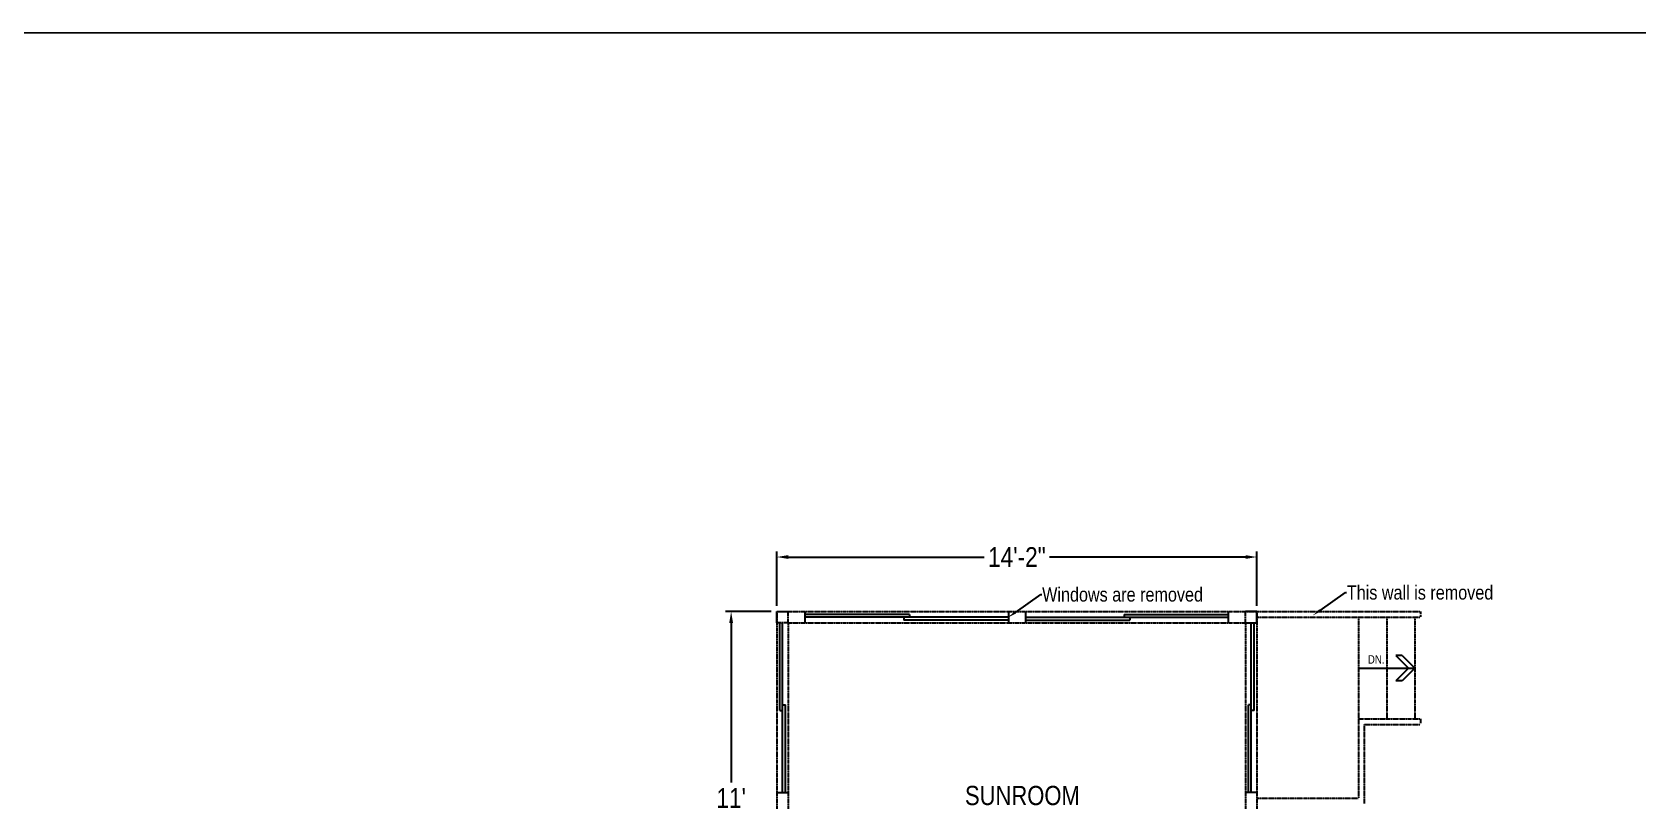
# Model space of a CAD drawing. Header units: inches. Extents: x -1842 to 12195, y -2228 to 2193.
# Drawn here: x 2752 to 3321, y 1223 to 1495 of the extents above; entities that cross this region are included whole.
import ezdxf
from ezdxf import colors
from ezdxf.entities.mleader import LeaderData, LeaderLine
from ezdxf.math import Vec2, Vec3

# ---------------------------------------------------------------- set-up
doc = ezdxf.new("R2010")
doc.units = ezdxf.units.IN
doc.header["$LTSCALE"] = 6
doc.header["$MEASUREMENT"] = 0
for name, pattern in [('CENTER', [0.4, 0.25, -0.05, 0.05, -0.05]), ('DASHED2', [0.375, 0.25, -0.125]), ('HIDDEN', [0.375, 0.25, -0.125]), ('HIDDEN2', [0.1875, 0.125, -0.0625])]:
    doc.linetypes.add(name, pattern=pattern)
for name, color, linetype in [('ARWALL', 7, 'HIDDEN'), ('Title Block', 7, 'Continuous'), ('TXT', 4, 'Continuous')]:
    doc.layers.add(name, color=color, linetype=linetype)
doc.styles.get("Standard").update_dxf_attribs({"font": 'ARIALN.TTF'})
doc.dimstyles.get("Standard").update_dxf_attribs({"dimtxt": 7, "dimasz": 4, "dimexe": 2, "dimexo": 2, "dimgap": 2, "dimtad": 0, "dimtih": 1, "dimtoh": 1, "dimdec": 0, "dimzin": 0, "dimdsep": 46, "dimlunit": 4, "dimtxsty": 'Standard', "dimcen": 0.09, "dimclrd": 3, "dimclre": 3, "dimclrt": 3, "dimadec": 0, "dimazin": 0, "dimtfac": 1, "dimtdec": 0, "dimtofl": 0, "dimtmove": 0, "dimatfit": 3, "dimfxl": 1, "dimtolj": 1, "dimtzin": 0, "dimarcsym": 0})

# ---------------------------------------------------------------- blocks, each defined once
blk = doc.blocks.new('*D41')
at = {"layer": 'Defpoints', "color": 0, "transparency": 16777216}
for p in [(3186.09, 1309.1), (3016.09, 1289.8), (3186.09, 1289.8)]:
    blk.add_point(p, dxfattribs=at)
at = {"layer": 'Title Block', "color": 3, "lineweight": -2, "transparency": 16777216}
for p, q in [((3016.09, 1291.8), (3016.09, 1311.1)), ((3020.09, 1309.1), (3089.49, 1309.1)), ((3182.09, 1309.1), (3112.68, 1309.1)), ((3186.09, 1291.8), (3186.09, 1311.1))]:
    blk.add_line(p, q, dxfattribs=at)
at = {"layer": 'Title Block', "color": 3, "transparency": 16777216}
for points in [[(3020.09, 1309.76), (3020.09, 1308.43), (3016.09, 1309.1)], [(3182.09, 1309.76), (3182.09, 1308.43), (3186.09, 1309.1)]]:
    blk.add_solid(points, dxfattribs=at)
at = {"layer": 'Title Block', "color": 3, "transparency": 16777216, "insert": (3101.09, 1309.1), "char_height": 7, "attachment_point": 5}
blk.add_mtext('\\A1;14\'-2"', dxfattribs=at)
blk = doc.blocks.new('*D42')
at = {"layer": 'Defpoints', "color": 0, "transparency": 16777216}
for p in [(3016.09, 1289.8), (2999.89, 1157.8), (3016.09, 1157.8)]:
    blk.add_point(p, dxfattribs=at)
at = {"layer": 'Title Block', "color": 3, "lineweight": -2, "transparency": 16777216}
for p, q in [((3014.09, 1289.8), (2997.89, 1289.8)), ((2999.89, 1285.8), (2999.89, 1229.31)), ((2999.89, 1161.8), (2999.89, 1218.28)), ((3014.09, 1157.8), (2997.89, 1157.8))]:
    blk.add_line(p, q, dxfattribs=at)
at = {"layer": 'Title Block', "color": 3, "transparency": 16777216}
for points in [[(2999.22, 1285.8), (3000.55, 1285.8), (2999.89, 1289.8)], [(2999.22, 1161.8), (3000.55, 1161.8), (2999.89, 1157.8)]]:
    blk.add_solid(points, dxfattribs=at)
at = {"layer": 'Title Block', "color": 3, "transparency": 16777216, "insert": (2999.89, 1223.8), "char_height": 7, "attachment_point": 5}
blk.add_mtext("\\A1;11'", dxfattribs=at)

msp = doc.modelspace()

# ---------------------------------------------------------------- linework, layer by layer
msp.add_lwpolyline([(1998.8759753, 1494.6223555, 0.5, 0.5, 0), (3493.93521, 1494.6223555, 0, 0, 0), (3493.93521, 368.173134, 0.5, 0.5, 0), (1998.8759753, 368.173134, 0.5, 0.5, 0)], format="xyseb")
at = {"layer": 'ARWALL', "color": 1, "ltscale": 0.05}
for p, q in [((3016.0850469, 1289.796174), (3016.0850469, 1157.796174)), ((3016.0850469, 1289.796174), (3186.0850469, 1289.796174)), ((3020.0850469, 1285.796174), (3020.0850469, 1157.796174)), ((3020.0850469, 1285.796174), (3182.0850469, 1285.796174)), ((3182.0850469, 1285.796174), (3182.0850469, 1157.796174)), ((3186.0850469, 1289.796174), (3186.0850469, 1157.796174)), ((3186.0850469, 1289.796174), (3244.0850469, 1289.796174)), ((3186.0850469, 1287.796174), (3244.0850469, 1287.796174)), ((3222.0850469, 1287.796174), (3222.0850469, 1223.796174)), ((3232.0850469, 1287.796174), (3232.0850469, 1251.796174)), ((3242.0850469, 1287.796174), (3242.0850469, 1251.796174)), ((3222.0850469, 1251.796174), (3244.0850469, 1251.796174)), ((3224.0850469, 1249.796174), (3224.0850469, 1221.796174)), ((3224.0850469, 1249.796174), (3244.0850469, 1249.796174)), ((3186.0850469, 1223.796174), (3222.0850469, 1223.796174))]:
    msp.add_line(p, q, dxfattribs=at)
at = {"layer": 'ARWALL', "color": 1, "linetype": 'HIDDEN2'}
msp.add_line((3244.0850469, 1289.796174), (3244.0850469, 1287.796174), dxfattribs=at)
at = {"layer": 'Title Block'}
for p, q in [((3016.0850469, 1285.796174), (3016.0850469, 1289.796174)), ((3016.0850469, 1289.796174), (3020.0850469, 1289.796174)), ((3026.0850469, 1285.796174), (3026.0850469, 1289.796174)), ((3026.0850469, 1285.796174), (3026.0850469, 1289.796174)), ((3098.0850469, 1289.796174), (3098.0850469, 1285.796174)), ((3104.0850469, 1289.796174), (3104.0850469, 1285.796174)), ((3104.0850469, 1289.796174), (3104.0850469, 1285.796174)), ((3176.0850469, 1285.796174), (3176.0850469, 1289.796174)), ((3176.0850469, 1285.796174), (3176.0850469, 1289.796174)), ((3186.0850469, 1289.796174), (3182.0850469, 1289.796174)), ((3182.0850469, 1285.796174), (3186.0850469, 1285.796174)), ((3186.0850469, 1285.796174), (3186.0850469, 1289.796174)), ((3016.0850469, 1225.796174), (3020.0850469, 1225.796174)), ((3186.0850469, 1225.796174), (3182.0850469, 1225.796174))]:
    msp.add_line(p, q, dxfattribs=at)
at = {"layer": 'Title Block', "color": 1, "linetype": 'CENTER'}
for p, q in [((3020.0850469, 1285.796174), (3016.0850469, 1285.796174)), ((3020.0850469, 1285.796174), (3020.0850469, 1289.796174)), ((3182.0850469, 1285.796174), (3182.0850469, 1289.796174)), ((3182.0850469, 1285.796174), (3186.0850469, 1285.796174))]:
    msp.add_line(p, q, dxfattribs=at)
at = {"layer": 'Title Block', "color": 1, "linetype": 'DASHED2'}
msp.add_line((3244.0850469, 1251.796174), (3244.0850469, 1249.796174), dxfattribs=at)
at = {"layer": 'TXT'}
for p, q in [((3017.0850469, 1254.796174), (3017.0850469, 1285.796174)), ((3018.0850469, 1225.796174), (3018.0850469, 1285.796174)), ((3063.0850469, 1288.796174), (3026.0850469, 1288.796174)), ((3098.0850469, 1287.796174), (3026.0850469, 1287.796174)), ((3061.0850469, 1287.796174), (3061.0850469, 1286.796174)), ((3098.0850469, 1286.796174), (3061.0850469, 1286.796174)), ((3063.0850469, 1288.796174), (3063.0850469, 1287.796174)), ((3104.0850469, 1287.796174), (3176.0850469, 1287.796174)), ((3104.0850469, 1286.796174), (3141.0850469, 1286.796174)), ((3139.0850469, 1288.796174), (3176.0850469, 1288.796174)), ((3139.0850469, 1288.796174), (3139.0850469, 1287.796174)), ((3141.0850469, 1287.796174), (3141.0850469, 1286.796174)), ((3184.0850469, 1225.796174), (3184.0850469, 1285.796174)), ((3185.0850469, 1254.796174), (3185.0850469, 1285.796174)), ((3017.0850469, 1254.796174), (3018.0850469, 1254.796174)), ((3018.0850469, 1256.796174), (3019.0850469, 1256.796174)), ((3019.0850469, 1225.796174), (3019.0850469, 1256.796174)), ((3183.0850469, 1225.796174), (3183.0850469, 1256.796174)), ((3184.0850469, 1256.796174), (3183.0850469, 1256.796174)), ((3185.0850469, 1254.796174), (3184.0850469, 1254.796174))]:
    msp.add_line(p, q, dxfattribs=at)
at = {"layer": 'TXT', "color": 4}
for p, q in [((3237.5850469, 1274.296174), (3235.3350469, 1274.296174)), ((3222.0850469, 1269.796174), (3242.0850469, 1269.796174)), ((3237.5850469, 1265.296174), (3235.3350469, 1265.296174))]:
    msp.add_line(p, q, dxfattribs=at)
for points in [[(3235.3350469, 1274.296174), (3239.8350469, 1269.796174), (3235.3350469, 1265.296174)], [(3237.5850469, 1274.296174), (3242.0850469, 1269.796174), (3237.5850469, 1265.296174)]]:
    msp.add_lwpolyline(points, dxfattribs=at)

# ---------------------------------------------------------------- texts
at = {"attachment_point": 1}
for s, insert, char_height, width in [('\\A1;DN.', (3225.3943118, 1274.3564725), 3.0096, 28.741858457), ('\\A1;SUNROOM', (3082.7071801, 1228.096174), 6.8007744, 110.476910075)]:
    msp.add_mtext(s, dxfattribs=dict(at, insert=insert, char_height=char_height, width=width))

# ---------------------------------------------------------------- dimensions: what is measured, and where the dimension line sits
at = {"layer": 'Title Block'}
dim = msp.add_linear_dim(base=(3186.0850469, 1309.096174), p1=(3016.0850469, 1289.796174), p2=(3186.0850469, 1289.796174), dimstyle='Standard', dxfattribs=at)
dim.commit()
dim.dimension.update_dxf_attribs({"geometry": '*D41', "text_midpoint": (3101.0850469, 1309.096174)})
dim = msp.add_linear_dim(base=(2999.8850469, 1157.796174), p1=(3016.0850469, 1289.796174), p2=(3016.0850469, 1157.796174), angle=90, dimstyle='Standard', dxfattribs=at)
dim.commit()
dim.dimension.update_dxf_attribs({"geometry": '*D42', "text_midpoint": (2999.8850469, 1223.796174)})

# ---------------------------------------------------------------- leaders
ml = msp.add_multileader_mtext('Standard')
ml.set_content('Windows are removed', color=256)
ml.set_leader_properties()
ml.build(insert=Vec2(0, 0))
ml.multileader.update_dxf_attribs({"dogleg_length": 0.36, "arrow_head_size": 3})
ctx = ml.context
ctx.base_point, ctx.char_height, ctx.arrow_head_size, ctx.landing_gap_size, ctx.plane_origin = Vec3(3109.9449905, 1295.7961886), 5, 3, 0.09, Vec3(3098.0849905, 1287.7961886)
notes = []
notes.append((ctx, [(0, (1, 1, 0), (3109.5849905, 1295.7961886), (1, 0), 0.36, [(0, [(3098.0849905, 1287.7961886)], 0, [])])]))
ctx.mtext.insert, ctx.mtext.flow_direction = Vec3(3110.0349905, 1298.3371163), 5
ml = msp.add_multileader_mtext('Standard')
ml.set_content('This wall is removed', color=256)
ml.set_leader_properties()
ml.build(insert=Vec2(0, 0))
ml.multileader.update_dxf_attribs({"dogleg_length": 0.36, "arrow_head_size": 3})
ctx = ml.context
ctx.base_point, ctx.char_height, ctx.arrow_head_size, ctx.landing_gap_size, ctx.plane_origin = Vec3(3217.8599436, 1296.5000146), 5, 3, 0.09, Vec3(3205.9999436, 1288.5000146)
notes.append((ctx, [(0, (1, 1, 0), (3217.4999436, 1296.5000146), (1, 0), 0.36, [(0, [(3205.9999436, 1288.5000146)], 0, [])])]))
ctx.mtext.insert, ctx.mtext.flow_direction = Vec3(3217.9499436, 1299.0409423), 5
for ctx, leaders in notes:
    for number, flags, end, landing, length, lines in leaders:
        leader = LeaderData()
        leader.index, (leader.has_last_leader_line, leader.has_dogleg_vector, leader.attachment_direction) = number, flags
        leader.last_leader_point, leader.dogleg_vector, leader.dogleg_length = Vec3(end), Vec3(landing), length
        for number, points, colour, breaks in lines:
            line = LeaderLine()
            line.index, line.vertices, line.color, line.breaks = number, Vec3.list(points), colors.encode_raw_color(colour), breaks
            leader.lines.append(line)
        ctx.leaders.append(leader)

doc.saveas('drawing.dxf')
